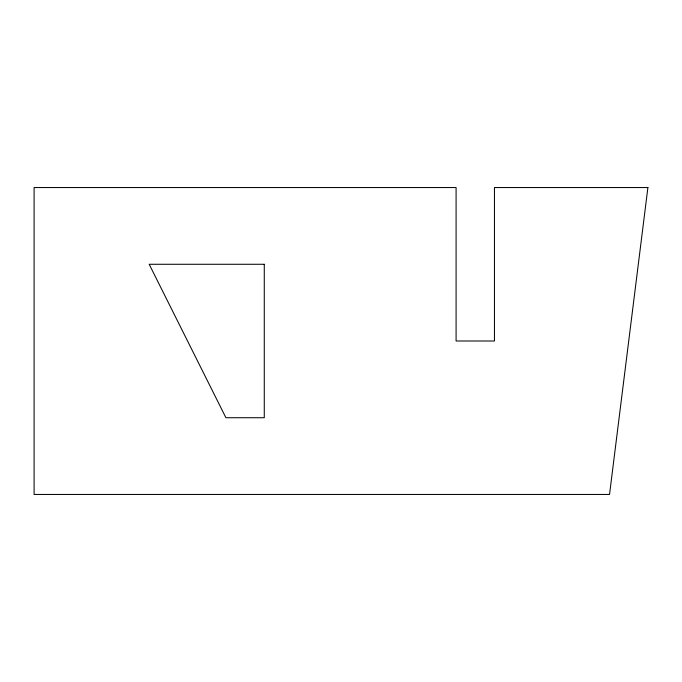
<?xml version="1.0" encoding="UTF-8"?>
<svg xmlns="http://www.w3.org/2000/svg" width="682" height="682" viewBox="0 0 682 682"><rect width="100%" height="100%" fill="white"/><g stroke="black" fill="none" stroke-linecap="round" stroke-linejoin="round"><path stroke-width="1.02" d="M647.9 187.55L609.538 494.45L34.1 494.45L34.1 187.55L456.088 187.55L456.088 341L494.45 341L494.45 187.55L647.9 187.55M264.275 264.275L149.188 264.275L225.913 417.725L264.275 417.725L264.275 264.275"/></g></svg>
